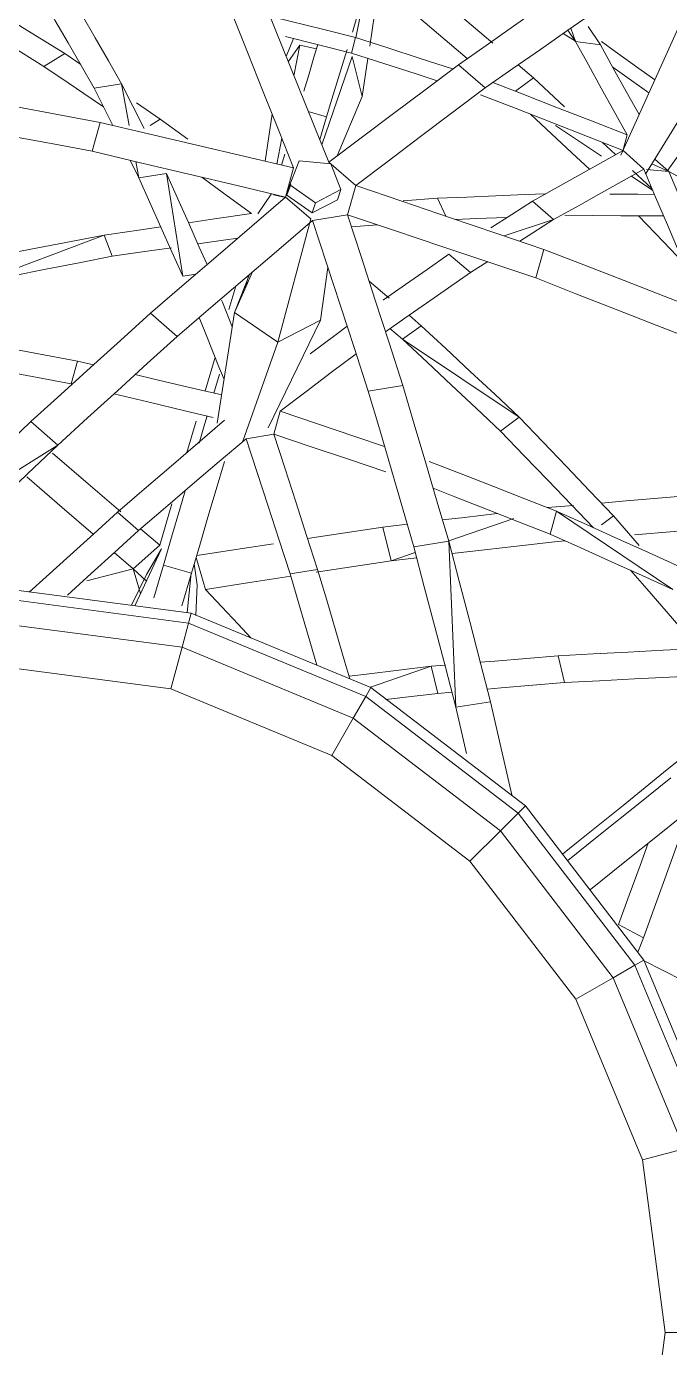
# Model space of a CAD drawing. Header units: inches. Extents: x -1427 to 2274, y -2183 to 260.
# Drawn here: x 794.35 to 797.14, y -431.18 to -425.44 of the extents above; entities that cross this region are included whole.
import ezdxf

# ---------------------------------------------------------------- set-up
doc = ezdxf.new("R2010")
doc.units = ezdxf.units.IN
doc.header["$MEASUREMENT"] = 0
doc.layers.add('G-IMPT', color=8, linetype='Continuous', lineweight=9)

# ---------------------------------------------------------------- blocks, each defined once
blk = doc.blocks.new('Family - ___-2596914-_A1004 - Light Fixture Schedule')
at = {"layer": 'G-IMPT'}
for p, q in [((-12.6127, -425.0503), (-12.6988, -425.4882)), ((-12.6392, -425.5237), (-12.5798, -425.1178)), ((-11.5484, -425.9979), (-11.2519, -425.3399)), ((-11.7784, -425.455), (-11.7457, -425.5038)), ((-11.7457, -425.5038), (-11.7656, -425.4463)), ((-11.6374, -425.5193), (-11.6909, -425.4389)), ((-11.3442, -426.0632), (-10.908, -425.4497)), ((-12.9707, -425.4915), (-13.0024, -425.5694)), ((-12.9929, -425.593), (-12.9429, -425.5197)), ((-12.9686, -425.6533), (-12.9429, -425.5197)), ((-12.9429, -425.5197), (-12.8703, -425.5357)), ((-12.7186, -425.5547), (-12.7005, -425.4866)), ((-11.7457, -425.502), (-11.7995, -425.4699)), ((-11.7457, -425.5038), (-11.6374, -425.5193)), ((-11.4412, -426.0805), (-11.0713, -425.479)), ((-13.9629, -425.5568), (-14.0541, -425.6124)), ((-13.9629, -425.5568), (-13.8935, -425.6045)), ((-12.8479, -425.9538), (-12.7149, -425.57)), ((-12.7149, -425.57), (-12.6714, -425.7439)), ((-12.6714, -425.7439), (-12.6471, -425.5778)), ((-12.1374, -425.705), (-12.2528, -425.6049)), ((-11.9944, -425.6055), (-11.9277, -425.6625)), ((-13.836, -425.7075), (-13.7174, -425.688)), ((-13.684, -425.8692), (-13.7174, -425.688)), ((-11.9277, -425.6625), (-12.0065, -425.7203)), ((-11.9277, -425.6625), (-11.7934, -425.788)), ((-12.78, -426.0013), (-12.6714, -425.7439)), ((-13.6525, -425.7702), (-13.549, -425.8414)), ((-12.9062, -425.8087), (-12.827, -425.8314)), ((-13.845, -425.9813), (-13.8106, -425.8567)), ((-13.5928, -425.8692), (-13.549, -425.8414)), ((-13.549, -425.8414), (-13.4286, -425.9291)), ((-13.0928, -426.0251), (-13.063, -425.8196)), ((-12.827, -425.8314), (-12.8563, -425.9304)), ((-11.6326, -426.0026), (-11.8318, -425.8692)), ((-13.0426, -426.0369), (-13.021, -425.9251)), ((-11.5206, -425.9097), (-11.538, -425.9747)), ((-11.6276, -425.9429), (-11.571, -425.9958)), ((-11.5388, -425.9777), (-11.4491, -426.0599)), ((-13.6804, -426.0203), (-13.642, -426.0974)), ((-13.642, -426.0974), (-13.6551, -426.0263)), ((-13.0218, -426.0418), (-13.0075, -425.9946)), ((-12.9453, -426.0233), (-12.9865, -426.1282)), ((-12.8085, -426.0359), (-12.9453, -426.0233)), ((-12.7002, -426.1311), (-12.8175, -426.0294)), ((-12.7652, -426.1485), (-12.8085, -426.0359)), ((-11.4136, -426.0357), (-11.3396, -426.0701)), ((-11.4012, -426.0155), (-11.3396, -426.0701)), ((-13.642, -426.0974), (-13.5214, -426.0779)), ((-13.4509, -426.5251), (-13.5214, -426.0779)), ((-12.9697, -426.054), (-13.0045, -426.1805)), ((-11.41, -426.1515), (-11.5024, -426.0897)), ((-11.4974, -426.0647), (-11.4136, -426.1429)), ((-11.4362, -426.0611), (-11.3396, -426.0701)), ((-12.9816, -426.1256), (-12.9999, -426.1723)), ((-12.9865, -426.1282), (-12.9999, -426.1723)), ((-12.8752, -426.2056), (-12.9865, -426.1282)), ((-12.7652, -426.1485), (-12.8752, -426.2056)), ((-12.7786, -426.1926), (-12.7652, -426.1485)), ((-12.7353, -426.2575), (-12.7002, -426.1311)), ((-13.0679, -426.1682), (-13.1258, -426.2531)), ((-13.0574, -426.1705), (-13.0045, -426.1822)), ((-13.0045, -426.1805), (-12.8955, -426.2754)), ((-12.8886, -426.2497), (-12.9999, -426.1723)), ((-12.8886, -426.2497), (-12.7786, -426.1926)), ((-12.8886, -426.2497), (-12.8752, -426.2056)), ((-12.4945, -426.1964), (-12.3446, -426.186)), ((-12.3446, -426.186), (-12.3081, -426.264)), ((-11.9316, -426.199), (-11.8404, -426.2785)), ((-12.8874, -426.2824), (-12.7353, -426.2575)), ((-13.0388, -426.8122), (-12.8955, -426.2754)), ((-12.6051, -426.3013), (-12.7185, -426.3095)), ((-12.0556, -426.3497), (-11.8404, -426.2785)), ((-13.7928, -426.346), (-14.3333, -426.551)), ((-13.7928, -426.346), (-13.7574, -426.4383)), ((-12.202, -426.5094), (-12.2949, -426.4288)), ((-11.9179, -426.5325), (-11.8835, -426.408)), ((-12.8535, -426.7161), (-12.8207, -426.4869)), ((-12.202, -426.5094), (-12.1266, -426.4613)), ((-13.4509, -426.5251), (-13.3937, -426.5159)), ((-13.1478, -426.5054), (-13.2262, -426.682)), ((-13.1612, -426.5169), (-13.2262, -426.682)), ((-13.1838, -426.5866), (-13.164, -426.5193)), ((-12.6417, -426.547), (-12.5554, -426.6206)), ((-13.2506, -426.6694), (-13.2211, -426.5682)), ((-13.5914, -426.6862), (-13.476, -426.7865)), ((-13.3015, -427.1644), (-13.2262, -426.682)), ((-13.2262, -426.682), (-13.0388, -426.8122)), ((-13.0801, -427.1847), (-12.8535, -426.7161)), ((-12.8535, -426.7161), (-13.0388, -426.8122)), ((-12.4685, -426.6948), (-12.4156, -426.74)), ((-12.4961, -426.7991), (-12.5512, -426.7523)), ((-12.4156, -426.74), (-12.4961, -426.7991)), ((-13.1902, -427.2418), (-13.0388, -426.8122)), ((-11.9897, -427.1381), (-12.4961, -426.7991)), ((-13.9357, -426.9927), (-13.9084, -426.894)), ((-13.8388, -426.9103), (-13.9084, -426.894)), ((-13.34, -426.9757), (-13.311, -426.8763)), ((-13.3157, -427.033), (-13.2913, -426.9508)), ((-13.3542, -427.024), (-13.34, -426.9757)), ((-12.6452, -427.0242), (-12.4953, -426.9997)), ((-13.0559, -427.2117), (-13.0281, -427.1115)), ((-13.9943, -427.259), (-14.1117, -427.1574)), ((-13.4329, -427.2916), (-13.3929, -427.1556)), ((-11.9897, -427.1381), (-12.0705, -427.1984)), ((-13.1765, -427.2315), (-13.0559, -427.2117)), ((-13.9943, -427.259), (-14.6302, -427.6567)), ((-13.5515, -427.6952), (-13.4986, -427.5153)), ((-11.8674, -427.5308), (-11.7545, -427.5214)), ((-13.7346, -427.5516), (-13.6432, -427.6312)), ((-12.0127, -427.5793), (-12.2958, -427.6764)), ((-11.8548, -427.6469), (-11.8272, -427.5464)), ((-11.3218, -427.8867), (-11.8272, -427.5464)), ((-11.5801, -427.5669), (-11.6326, -427.6062)), ((-11.5801, -427.5669), (-11.4682, -427.6959)), ((-13.6345, -427.6237), (-13.5515, -427.6952)), ((-12.5821, -427.616), (-12.4767, -427.6034)), ((-12.5821, -427.616), (-12.5455, -427.762)), ((-13.5515, -427.6952), (-13.667, -427.7968)), ((-12.4482, -427.7014), (-12.2958, -427.6769)), ((-12.2645, -428.3992), (-12.2958, -427.6769)), ((-11.791, -427.6756), (-11.8364, -427.6795)), ((-13.667, -427.7968), (-13.7486, -427.7262)), ((-13.5436, -427.7108), (-13.659, -427.9578)), ((-13.6085, -427.8222), (-13.5436, -427.7108)), ((-13.3935, -427.7481), (-13.3531, -427.8867)), ((-12.4416, -427.7263), (-12.5455, -427.762)), ((-12.4356, -427.7492), (-12.5455, -427.762)), ((-13.8679, -427.8496), (-13.667, -427.7968)), ((-13.6085, -427.8222), (-13.6744, -427.9557)), ((-13.667, -427.7968), (-13.6344, -427.9052)), ((-13.6094, -427.8517), (-13.667, -427.7968)), ((-13.5772, -427.9238), (-13.5353, -427.7812)), ((-13.5353, -427.7812), (-13.4136, -427.816)), ((-13.4136, -427.816), (-13.4551, -427.9587)), ((-13.4154, -427.816), (-13.4327, -427.9875)), ((-13.3884, -427.8665), (-13.4018, -427.7763)), ((-12.9845, -427.8196), (-12.8656, -427.8002)), ((-13.4148, -427.9899), (-14.253, -427.8795)), ((-13.3938, -427.9999), (-13.3884, -427.8665)), ((-13.4264, -428.0331), (-14.253, -427.9242)), ((-13.4264, -428.0331), (-13.4148, -427.9899)), ((-12.6337, -428.3134), (-13.4148, -427.9899)), ((-13.4546, -428.1384), (-14.253, -428.0333)), ((-13.4264, -428.0331), (-13.4546, -428.1384)), ((-12.656, -428.3522), (-13.4264, -428.0331)), ((-13.4546, -428.1384), (-13.5032, -428.3197)), ((-12.7105, -428.4466), (-13.4546, -428.1384)), ((-13.5032, -428.3197), (-14.253, -428.221)), ((-12.3716, -428.2215), (-12.6364, -428.3123)), ((-12.3716, -428.2215), (-12.3102, -428.2164)), ((-12.3716, -428.2215), (-12.3432, -428.3391)), ((-11.8211, -428.1758), (-11.7935, -428.2916)), ((-13.5032, -428.3197), (-12.8044, -428.6091)), ((-12.656, -428.3522), (-12.6337, -428.3134)), ((-11.9629, -428.8281), (-12.6337, -428.3134)), ((-12.2817, -428.3338), (-12.3432, -428.3391)), ((-12.7105, -428.4466), (-12.656, -428.3522)), ((-11.9945, -428.8597), (-12.656, -428.3522)), ((-12.2645, -428.3992), (-12.1141, -428.3763)), ((-12.2645, -428.3992), (-12.2189, -428.6001)), ((-12.7105, -428.4466), (-12.8044, -428.6091)), ((-12.0716, -428.9368), (-12.7105, -428.4466)), ((-12.8044, -428.6091), (-12.2043, -429.0695)), ((-11.9945, -428.8597), (-12.0716, -428.9368)), ((-11.9629, -428.8281), (-11.9945, -428.8597)), ((-11.4869, -429.5212), (-11.9945, -428.8597)), ((-11.4482, -429.4989), (-11.9629, -428.8281)), ((-12.0716, -428.9368), (-12.2043, -429.0695)), ((-11.5814, -429.5758), (-12.0716, -428.9368)), ((-11.7439, -429.6696), (-12.2043, -429.0695)), ((-11.4496, -429.4023), (-11.5581, -429.3445)), ((-11.4496, -429.4023), (-11.4744, -429.4648)), ((-11.4869, -429.5212), (-11.5814, -429.5758)), ((-11.4482, -429.4989), (-11.4869, -429.5212)), ((-11.1679, -430.2916), (-11.4869, -429.5212)), ((-11.1247, -430.28), (-11.4482, -429.4989)), ((-11.5814, -429.5758), (-11.7439, -429.6696)), ((-11.2732, -430.3198), (-11.5814, -429.5758)), ((-11.4545, -430.3684), (-11.7439, -429.6696)), ((-11.2732, -430.3198), (-11.4545, -430.3684)), ((-11.3557, -431.1182), (-11.4545, -430.3684)), ((-11.4545, -431.8681), (-11.3557, -431.1182)), ((-11.1681, -431.1182), (-11.3557, -431.1182))]:
    blk.add_line(p, q, dxfattribs=at)
at = {"layer": 'G-IMPT', "flags": 128}
for points in [[(-12.5441, -425.1364), (-12.39, -425.2679), (-12.2359, -425.3994), (-12.1041, -425.5119)], [(-13.7174, -425.688), (-13.7742, -425.5883), (-13.8311, -425.4886), (-13.8879, -425.3889), (-13.9448, -425.2892)], [(-12.6557, -425.2688), (-12.6754, -425.3335), (-12.695, -425.3982), (-12.7146, -425.4629)], [(-12.2155, -425.5787), (-12.3403, -425.4727), (-12.4958, -425.3405), (-12.5995, -425.2524)], [(-11.7754, -425.2699), (-11.8948, -425.3537), (-12.0141, -425.4374), (-12.1335, -425.5212), (-12.2528, -425.6049)], [(-14.0634, -425.3118), (-14.0066, -425.4107), (-13.9497, -425.5096), (-13.8929, -425.6086), (-13.836, -425.7075)], [(-13.2335, -425.3914), (-13.1675, -425.5571), (-13.1016, -425.7227), (-13.0356, -425.8883), (-12.9697, -426.054)], [(-12.8175, -426.0294), (-12.884, -425.8639), (-12.9505, -425.6983), (-13.0171, -425.5328), (-13.0836, -425.3672)], [(-12.7005, -425.4866), (-12.8436, -425.451), (-12.9867, -425.4154), (-13.0574, -425.3978)], [(-12.1374, -425.705), (-12.0176, -425.6216), (-11.8978, -425.5383), (-11.778, -425.455), (-11.6582, -425.3716)], [(-14.1662, -425.4322), (-14.0646, -425.4945), (-13.9629, -425.5568)], [(-14.0541, -425.6124), (-14.1558, -425.5496), (-14.2574, -425.4868)], [(-13.0047, -425.483), (-12.8617, -425.5188), (-12.7186, -425.5547)], [(-12.9252, -425.7207), (-12.9026, -425.6446), (-12.88, -425.5685), (-12.8649, -425.5175)], [(-12.2798, -425.623), (-12.4201, -425.5775), (-12.5603, -425.5321), (-12.7005, -425.4866)], [(-11.7457, -425.5038), (-11.6894, -425.6052), (-11.6331, -425.7067), (-11.5769, -425.8082), (-11.5206, -425.9097)], [(-11.4689, -425.8213), (-11.5249, -425.7209), (-11.5812, -425.6201), (-11.6374, -425.5193)], [(-11.6326, -425.5048), (-11.5731, -425.5474), (-11.4696, -425.6215), (-11.4009, -425.6706)], [(-12.7377, -425.5388), (-12.7575, -425.6035), (-12.7807, -425.6795), (-12.8039, -425.7554), (-12.827, -425.8314)], [(-12.7186, -425.5547), (-12.5784, -425.5999), (-12.4381, -425.6451), (-12.3459, -425.6749)], [(-13.7955, -425.7889), (-13.8455, -425.7548), (-13.9498, -425.6836), (-14.0541, -425.6124)], [(-12.2528, -425.6049), (-12.394, -425.711), (-12.5352, -425.8172), (-12.6763, -425.9233), (-12.8175, -426.0294)], [(-11.4266, -425.7275), (-11.5224, -425.6592), (-11.5836, -425.6156)], [(-13.6194, -425.883), (-13.6684, -425.7855), (-13.7174, -425.688)], [(-11.5206, -425.9097), (-11.6753, -425.8494), (-11.8301, -425.7891), (-11.9849, -425.7288), (-12.1045, -425.6821)], [(-13.8106, -425.8567), (-13.9951, -425.8219), (-14.1797, -425.7871), (-14.3642, -425.7522), (-14.5488, -425.7174)], [(-13.836, -425.7075), (-13.7875, -425.805), (-13.7556, -425.8692)], [(-12.7002, -426.1311), (-12.5595, -426.0246), (-12.4188, -425.918), (-12.2781, -425.8115), (-12.1374, -425.705)], [(-12.1576, -425.7356), (-12.0029, -425.7961), (-11.8482, -425.8566), (-11.6935, -425.9172), (-11.5388, -425.9777)], [(-14.5841, -425.844), (-14.3994, -425.8783), (-14.2146, -425.9126), (-14.0298, -425.9469), (-13.845, -425.9813)], [(-12.9697, -426.054), (-13.1799, -426.0047), (-13.3902, -425.9554), (-13.6004, -425.906), (-13.8106, -425.8567)], [(-11.685, -426.06), (-11.7608, -425.9889), (-11.895, -425.863), (-11.9401, -425.8207)], [(-13.845, -425.9813), (-13.6349, -426.0311), (-13.4248, -426.0809), (-13.2146, -426.1307), (-13.0045, -426.1805)], [(-11.5388, -425.9777), (-11.637, -426.033), (-11.7352, -426.0883), (-11.8334, -426.1437), (-11.9316, -426.199)], [(-13.642, -426.0974), (-13.5942, -426.2043), (-13.5464, -426.3112), (-13.4986, -426.4182), (-13.4509, -426.5251)], [(-13.3459, -426.4746), (-13.3794, -426.3989), (-13.4267, -426.2919), (-13.474, -426.1849), (-13.5214, -426.0779)], [(-13.1531, -426.2517), (-13.2741, -426.1631), (-13.3679, -426.0944)], [(-11.8404, -426.2785), (-11.7425, -426.2239), (-11.6447, -426.1692), (-11.5469, -426.1145), (-11.4491, -426.0599)], [(-11.4491, -426.0599), (-11.3977, -426.1804), (-11.3462, -426.3009), (-11.2948, -426.4214), (-11.2434, -426.542)], [(-11.3396, -426.0701), (-11.2054, -426.1417), (-11.0712, -426.2133), (-10.937, -426.2848), (-10.8028, -426.3564)], [(-11.1373, -426.5484), (-11.1879, -426.4288), (-11.2384, -426.3092), (-11.289, -426.1897), (-11.3396, -426.0701)], [(-11.8835, -426.408), (-12.0877, -426.3388), (-12.2919, -426.2696), (-12.496, -426.2003), (-12.7002, -426.1311)], [(-13.0045, -426.1805), (-13.1512, -426.3069), (-13.2979, -426.4333), (-13.4446, -426.5598), (-13.5914, -426.6862)], [(-12.3446, -426.186), (-12.2178, -426.1807), (-12.091, -426.1754), (-11.9642, -426.1701), (-11.8737, -426.1663)], [(-11.9316, -426.199), (-12.0225, -426.2564), (-12.1133, -426.3139)], [(-11.5959, -426.1674), (-11.4751, -426.1687), (-11.4023, -426.1695)], [(-13.4267, -426.2921), (-13.313, -426.2753), (-13.1531, -426.2517)], [(-12.7353, -426.2575), (-12.5309, -426.3263), (-12.3266, -426.395), (-12.1223, -426.4638), (-11.9179, -426.5325)], [(-12.6153, -426.6285), (-12.6753, -426.4431), (-12.7353, -426.2575)], [(-12.046, -426.2696), (-12.1735, -426.2745), (-12.2669, -426.278)], [(-11.3624, -426.2629), (-11.4279, -426.2624), (-11.5489, -426.2616), (-11.67, -426.2607), (-11.7911, -426.2598)], [(-11.2756, -426.4664), (-11.3628, -426.3756), (-11.4718, -426.2621)], [(-13.7928, -426.346), (-13.6329, -426.3225), (-13.5464, -426.3097)], [(-13.476, -426.7865), (-13.3289, -426.6605), (-13.1817, -426.5345), (-13.0346, -426.4084), (-12.8874, -426.2824)], [(-12.8874, -426.2824), (-12.8269, -426.4679), (-12.7663, -426.6533), (-12.7058, -426.8388), (-12.6452, -427.0242)], [(-11.9878, -426.3727), (-11.9308, -426.3363), (-11.8404, -426.2785)], [(-14.3684, -426.4576), (-14.2245, -426.4297), (-14.0806, -426.4018), (-13.9367, -426.3739), (-13.7928, -426.346)], [(-13.2116, -426.3589), (-13.2738, -426.368), (-13.3858, -426.3843)], [(-13.7574, -426.4383), (-13.9014, -426.4664), (-14.0454, -426.4946), (-14.1893, -426.5228), (-14.3333, -426.551)], [(-13.4998, -426.4008), (-13.5962, -426.4148), (-13.7574, -426.4383)], [(-12.2949, -426.4288), (-12.3895, -426.4952), (-12.4841, -426.5616), (-12.5788, -426.628), (-12.5796, -426.6285)], [(-11.1856, -426.6796), (-11.3601, -426.6117), (-11.5346, -426.5438), (-11.709, -426.4759), (-11.8835, -426.408)], [(-12.5709, -426.7661), (-12.4869, -426.7076), (-12.3919, -426.6415), (-12.2969, -426.5755), (-12.202, -426.5094)], [(-11.9179, -426.5325), (-11.7435, -426.601), (-11.5691, -426.6695), (-11.3947, -426.7379), (-11.2203, -426.8064)], [(-13.236, -426.7449), (-13.2793, -426.6372), (-13.2827, -426.6285)], [(-12.4953, -426.9997), (-12.5553, -426.8142), (-12.6153, -426.6286)], [(-13.5914, -426.6862), (-13.7215, -426.804), (-13.8515, -426.9218), (-13.9816, -427.0396), (-14.1117, -427.1574)], [(-13.3796, -426.704), (-13.3463, -426.7877), (-13.294, -426.9191), (-13.2719, -426.9747)], [(-13.9084, -426.894), (-14.0547, -426.8664), (-14.201, -426.8388), (-14.3474, -426.8112), (-14.4937, -426.7835)], [(-13.9943, -427.259), (-13.8647, -427.1409), (-13.7352, -427.0228), (-13.6056, -426.9047), (-13.476, -426.7865)], [(-12.7373, -426.7424), (-12.7853, -426.7785), (-12.8972, -426.8626)], [(-12.4156, -426.74), (-12.3091, -426.8395), (-12.2026, -426.939), (-12.0961, -427.0385), (-11.9897, -427.1381)], [(-12.0705, -427.1984), (-12.1769, -427.0986), (-12.2833, -426.9988), (-12.3897, -426.8989), (-12.4961, -426.7991)], [(-14.5217, -426.8839), (-14.3752, -426.9111), (-14.2287, -426.9383), (-14.0822, -426.9655), (-13.9357, -426.9927)], [(-13.0281, -427.1115), (-12.9165, -427.0271), (-12.8049, -426.9426), (-12.6982, -426.8618)], [(-13.2822, -427.0409), (-13.4084, -427.0113), (-13.5751, -426.9722), (-13.6583, -426.9527)], [(-12.2958, -427.6769), (-12.3457, -427.5076), (-12.3956, -427.3383), (-12.4455, -427.169), (-12.4953, -426.9997)], [(-13.7504, -427.0367), (-13.6025, -427.0717), (-13.4359, -427.1112), (-13.3197, -427.1387)], [(-12.6452, -427.0242), (-12.5959, -427.1935), (-12.5467, -427.3628), (-12.4974, -427.5321), (-12.4482, -427.7014)], [(-13.3802, -427.2504), (-13.3595, -427.1805), (-13.3453, -427.1327)], [(-12.5751, -427.2651), (-12.7043, -427.2213), (-12.8662, -427.1664), (-13.0281, -427.1115)], [(-14.1117, -427.1574), (-14.2413, -427.2823), (-14.3709, -427.4071), (-14.5005, -427.5319), (-14.6302, -427.6567)], [(-13.2693, -427.1507), (-13.3856, -427.2509), (-13.502, -427.3511), (-13.6183, -427.4514), (-13.7346, -427.5516)], [(-11.9897, -427.1381), (-11.8873, -427.2453), (-11.7849, -427.3525), (-11.6825, -427.4597), (-11.5801, -427.5669)], [(-13.6432, -427.6312), (-13.5265, -427.5312), (-13.4098, -427.4313), (-13.2932, -427.3314), (-13.1765, -427.2315)], [(-13.1765, -427.2315), (-13.1285, -427.3785), (-13.0805, -427.5256), (-13.0325, -427.6726), (-12.9845, -427.8196)], [(-13.0559, -427.2117), (-12.8939, -427.2663), (-12.7319, -427.3208), (-12.5699, -427.3753)], [(-12.8656, -427.8002), (-12.9132, -427.6531), (-12.9608, -427.506), (-13.0083, -427.3589), (-13.0559, -427.2117)], [(-11.6664, -427.6191), (-11.7622, -427.5194), (-11.865, -427.4124), (-11.9677, -427.3054), (-12.0705, -427.1984)], [(-14.5135, -427.756), (-14.3837, -427.6317), (-14.2539, -427.5075), (-14.1241, -427.3833), (-13.9943, -427.259)], [(-14.0174, -427.2942), (-13.8621, -427.4279), (-13.72, -427.5502)], [(-13.2702, -427.3307), (-13.306, -427.452), (-13.3419, -427.5734), (-13.3777, -427.6947), (-13.4136, -427.816)], [(-11.8272, -427.5464), (-11.9656, -427.4926), (-12.1039, -427.4387), (-12.2422, -427.3849), (-12.3806, -427.3311)], [(-13.8401, -427.6471), (-13.9746, -427.5307), (-14.1285, -427.3977)], [(-13.5353, -427.7812), (-13.4999, -427.6597), (-13.4645, -427.5383), (-13.441, -427.458)], [(-12.3635, -427.4472), (-12.2696, -427.4841), (-12.1313, -427.5384), (-11.993, -427.5926), (-11.8548, -427.6469)], [(-11.6326, -427.5112), (-11.525, -427.5023), (-11.3514, -427.4879), (-11.1779, -427.4735)], [(-13.7346, -427.5516), (-13.8377, -427.645), (-13.9409, -427.7384), (-14.044, -427.8318), (-14.1189, -427.8997)], [(-12.3229, -427.585), (-12.2272, -427.5736), (-12.0849, -427.5566)], [(-11.2953, -427.7869), (-11.4283, -427.7268), (-11.5613, -427.6667), (-11.6943, -427.6065), (-11.8272, -427.5464)], [(-13.9513, -427.9121), (-13.8486, -427.8185), (-13.7459, -427.7248), (-13.6432, -427.6312)], [(-12.9091, -427.6657), (-12.7856, -427.6469), (-12.5821, -427.616)], [(-11.8548, -427.6469), (-11.7215, -427.7068), (-11.5883, -427.7668), (-11.455, -427.8267), (-11.3218, -427.8867)], [(-11.143, -427.6196), (-11.3163, -427.6346), (-11.4897, -427.6495)], [(-13.3908, -427.7389), (-13.1925, -427.7087), (-13.0574, -427.6882)], [(-12.4482, -427.7014), (-12.4022, -427.8758), (-12.3563, -428.0503), (-12.3104, -428.2248), (-12.2645, -428.3992)], [(-12.1141, -428.3763), (-12.1595, -428.2015), (-12.205, -428.0266), (-12.2504, -427.8517), (-12.2958, -427.6769)], [(-11.8364, -427.6795), (-12.0136, -427.7001), (-12.1909, -427.7207), (-12.2817, -427.7313)], [(-12.5455, -427.762), (-12.7474, -427.7932), (-12.872, -427.8124)], [(-12.9845, -427.8196), (-12.9454, -427.9538), (-12.9064, -428.088), (-12.8691, -428.2159)], [(-12.7256, -428.2754), (-12.747, -428.2028), (-12.7866, -428.0686), (-12.8261, -427.9344), (-12.8656, -427.8002)], [(-11.2127, -428.1434), (-11.3244, -428.0142), (-11.4361, -427.8849), (-11.5062, -427.8037)], [(-12.9816, -427.8293), (-13.1512, -427.8555), (-13.3531, -427.8867)], [(-13.3531, -427.8867), (-13.2113, -428.0377), (-13.1554, -428.0974)], [(-11.8211, -428.1758), (-11.669, -428.1677), (-11.5169, -428.1596), (-11.3648, -428.1515), (-11.2127, -428.1434)], [(-12.7289, -428.2642), (-12.653, -428.2552), (-12.5123, -428.2383), (-12.3716, -428.2215)], [(-12.1609, -428.204), (-12.0964, -428.1987), (-11.9587, -428.1872), (-11.8211, -428.1758)], [(-11.1867, -428.2612), (-11.3368, -428.2687), (-11.489, -428.2764), (-11.6412, -428.284), (-11.7935, -428.2916)], [(-12.3432, -428.3391), (-12.4837, -428.3555), (-12.5699, -428.3655)], [(-11.7935, -428.2916), (-11.9309, -428.3035), (-12.0683, -428.3154), (-12.1286, -428.3206)], [(-12.0213, -428.7808), (-12.0677, -428.5786), (-12.1141, -428.3763)], [(-11.1542, -428.5153), (-11.2503, -428.593), (-11.3464, -428.6708), (-11.4425, -428.7485), (-11.5386, -428.8263)], [(-11.3305, -428.7063), (-11.48, -428.8261), (-11.6295, -428.9458), (-11.779, -429.0656)], [(-11.5386, -428.8263), (-11.6395, -428.908), (-11.7404, -428.9897), (-11.8011, -429.039)], [(-11.6797, -429.1926), (-11.5305, -429.0724), (-11.3813, -428.9522), (-11.2321, -428.8321)], [(-11.2646, -428.8884), (-11.3108, -429.0169), (-11.3571, -429.1453), (-11.4033, -429.2738), (-11.4496, -429.4023)], [(-11.5581, -429.3445), (-11.5115, -429.2164), (-11.4648, -429.0882), (-11.4295, -428.991)], [(-11.095, -429.6788), (-11.2784, -429.5873), (-11.4504, -429.5015)]]:
    blk.add_lwpolyline(points, dxfattribs=at)

msp = doc.modelspace()

# ---------------------------------------------------------------- block references
at = {"color": 250, "lineweight": 20}
msp.add_blockref('Family - ___-2596914-_A1004 - Light Fixture Schedule', (808.4802, 0), dxfattribs=at)

doc.saveas('drawing.dxf')
